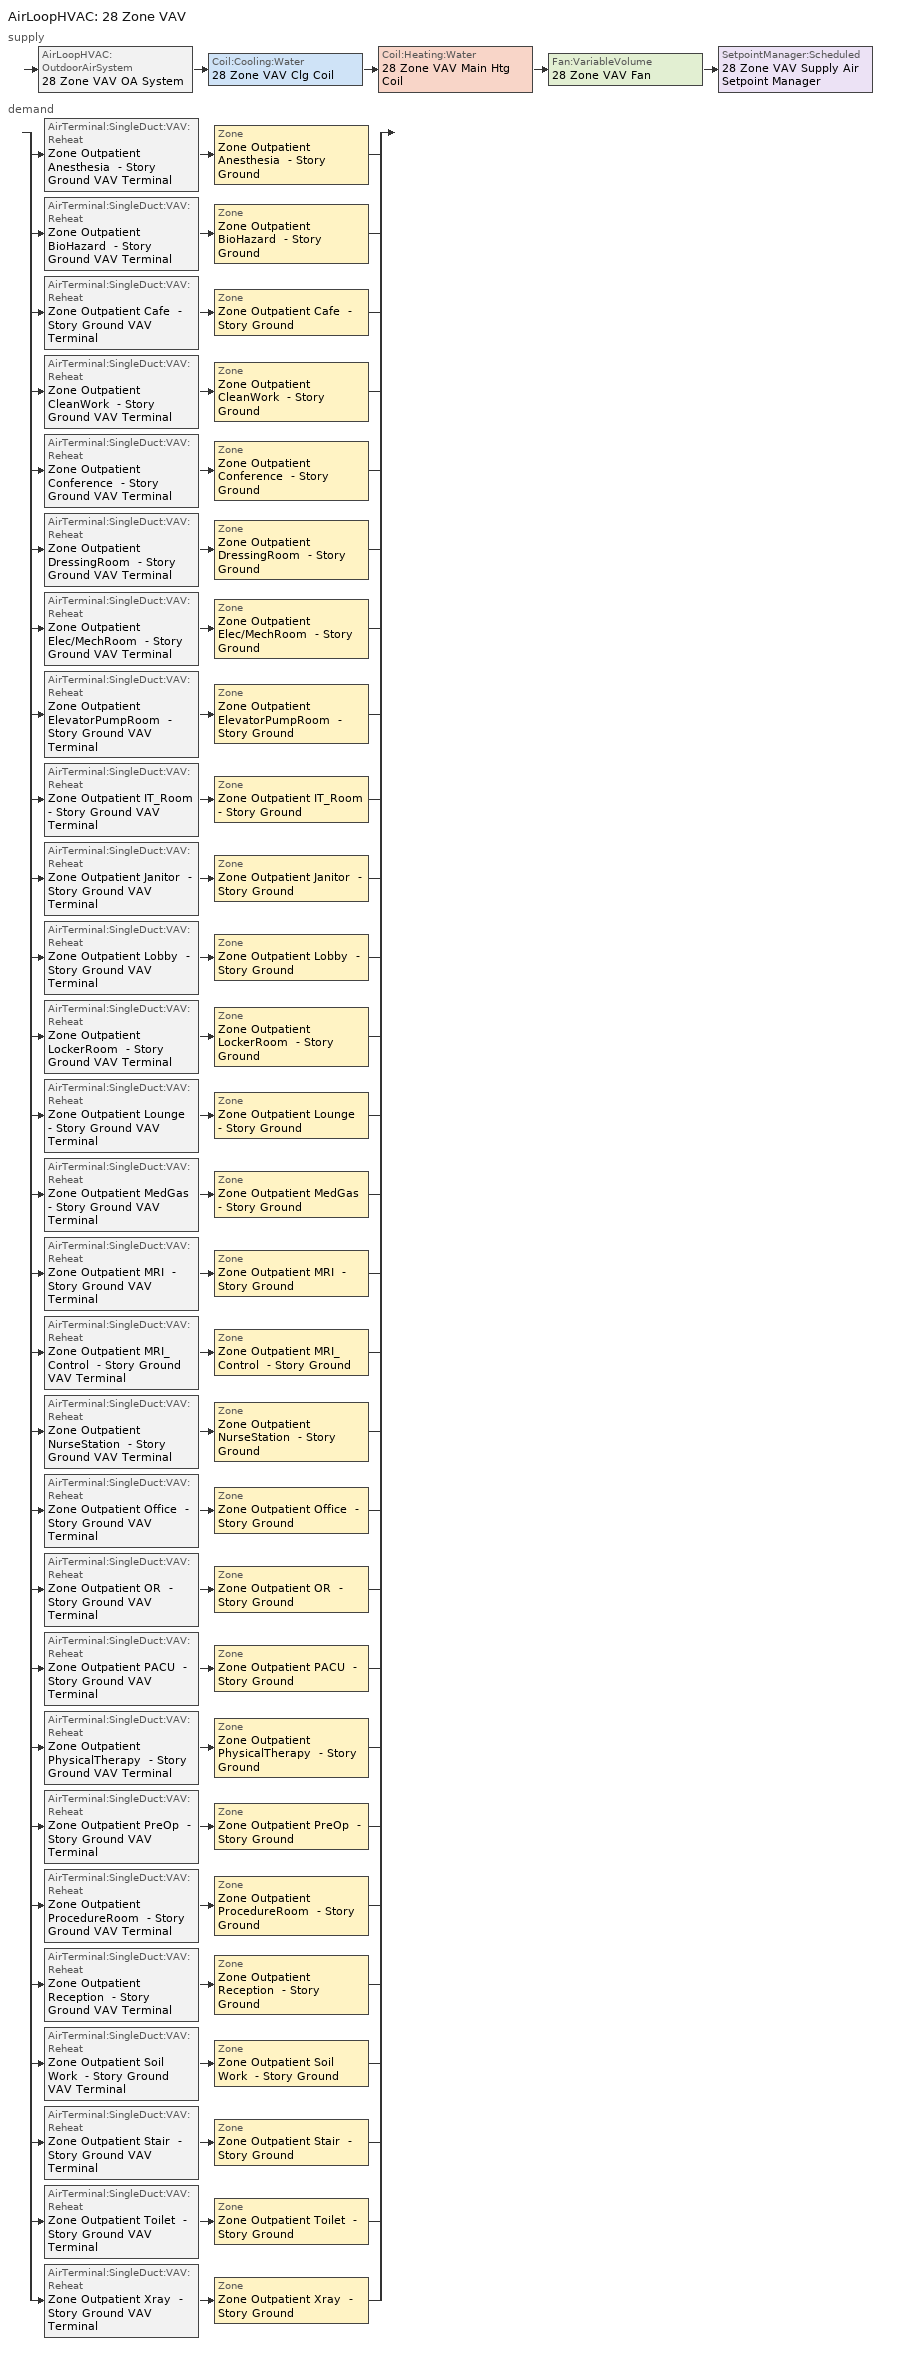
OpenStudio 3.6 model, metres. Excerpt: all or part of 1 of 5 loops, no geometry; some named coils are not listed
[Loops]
AirLoopHVAC '28 Zone VAV'
 supply: AirLoopHVAC:OutdoorAirSystem '28 Zone VAV OA System' > Coil:Cooling:Water '28 Zone VAV Clg Coil' > Coil:Heating:Water '28 Zone VAV Main Htg Coil' > Fan:VariableVolume '28 Zone VAV Fan' > SetpointManager:Scheduled '28 Zone VAV Supply Air Setpoint Manager'
 demand: split
  | AirTerminal:SingleDuct:VAV:Reheat 'Zone Outpatient Anesthesia  - Story Ground VAV Terminal' > Zone 'Zone Outpatient Anesthesia  - Story Ground'
  | AirTerminal:SingleDuct:VAV:Reheat 'Zone Outpatient BioHazard  - Story Ground VAV Terminal' > Zone 'Zone Outpatient BioHazard  - Story Ground'
  | AirTerminal:SingleDuct:VAV:Reheat 'Zone Outpatient Cafe  - Story Ground VAV Terminal' > Zone 'Zone Outpatient Cafe  - Story Ground'
  | AirTerminal:SingleDuct:VAV:Reheat 'Zone Outpatient CleanWork  - Story Ground VAV Terminal' > Zone 'Zone Outpatient CleanWork  - Story Ground'
  | AirTerminal:SingleDuct:VAV:Reheat 'Zone Outpatient Conference  - Story Ground VAV Terminal' > Zone 'Zone Outpatient Conference  - Story Ground'
  | AirTerminal:SingleDuct:VAV:Reheat 'Zone Outpatient DressingRoom  - Story Ground VAV Terminal' > Zone 'Zone Outpatient DressingRoom  - Story Ground'
  | AirTerminal:SingleDuct:VAV:Reheat 'Zone Outpatient Elec/MechRoom  - Story Ground VAV Terminal' > Zone 'Zone Outpatient Elec/MechRoom  - Story Ground'
  | AirTerminal:SingleDuct:VAV:Reheat 'Zone Outpatient ElevatorPumpRoom  - Story Ground VAV Terminal' > Zone 'Zone Outpatient ElevatorPumpRoom  - Story Ground'
  | AirTerminal:SingleDuct:VAV:Reheat 'Zone Outpatient IT_Room  - Story Ground VAV Terminal' > Zone 'Zone Outpatient IT_Room  - Story Ground'
  | AirTerminal:SingleDuct:VAV:Reheat 'Zone Outpatient Janitor  - Story Ground VAV Terminal' > Zone 'Zone Outpatient Janitor  - Story Ground'
  | AirTerminal:SingleDuct:VAV:Reheat 'Zone Outpatient Lobby  - Story Ground VAV Terminal' > Zone 'Zone Outpatient Lobby  - Story Ground'
  | AirTerminal:SingleDuct:VAV:Reheat 'Zone Outpatient LockerRoom  - Story Ground VAV Terminal' > Zone 'Zone Outpatient LockerRoom  - Story Ground'
  | AirTerminal:SingleDuct:VAV:Reheat 'Zone Outpatient Lounge  - Story Ground VAV Terminal' > Zone 'Zone Outpatient Lounge  - Story Ground'
  | AirTerminal:SingleDuct:VAV:Reheat 'Zone Outpatient MedGas  - Story Ground VAV Terminal' > Zone 'Zone Outpatient MedGas  - Story Ground'
  | AirTerminal:SingleDuct:VAV:Reheat 'Zone Outpatient MRI  - Story Ground VAV Terminal' > Zone 'Zone Outpatient MRI  - Story Ground'
  | AirTerminal:SingleDuct:VAV:Reheat 'Zone Outpatient MRI_Control  - Story Ground VAV Terminal' > Zone 'Zone Outpatient MRI_Control  - Story Ground'
  | AirTerminal:SingleDuct:VAV:Reheat 'Zone Outpatient NurseStation  - Story Ground VAV Terminal' > Zone 'Zone Outpatient NurseStation  - Story Ground'
  | AirTerminal:SingleDuct:VAV:Reheat 'Zone Outpatient Office  - Story Ground VAV Terminal' > Zone 'Zone Outpatient Office  - Story Ground'
  | AirTerminal:SingleDuct:VAV:Reheat 'Zone Outpatient OR  - Story Ground VAV Terminal' > Zone 'Zone Outpatient OR  - Story Ground'
  | AirTerminal:SingleDuct:VAV:Reheat 'Zone Outpatient PACU  - Story Ground VAV Terminal' > Zone 'Zone Outpatient PACU  - Story Ground'
  | AirTerminal:SingleDuct:VAV:Reheat 'Zone Outpatient PhysicalTherapy  - Story Ground VAV Terminal' > Zone 'Zone Outpatient PhysicalTherapy  - Story Ground'
  | AirTerminal:SingleDuct:VAV:Reheat 'Zone Outpatient PreOp  - Story Ground VAV Terminal' > Zone 'Zone Outpatient PreOp  - Story Ground'
  | AirTerminal:SingleDuct:VAV:Reheat 'Zone Outpatient ProcedureRoom  - Story Ground VAV Terminal' > Zone 'Zone Outpatient ProcedureRoom  - Story Ground'
  | AirTerminal:SingleDuct:VAV:Reheat 'Zone Outpatient Reception  - Story Ground VAV Terminal' > Zone 'Zone Outpatient Reception  - Story Ground'
  | AirTerminal:SingleDuct:VAV:Reheat 'Zone Outpatient Soil Work  - Story Ground VAV Terminal' > Zone 'Zone Outpatient Soil Work  - Story Ground'
  | AirTerminal:SingleDuct:VAV:Reheat 'Zone Outpatient Stair  - Story Ground VAV Terminal' > Zone 'Zone Outpatient Stair  - Story Ground'
  | AirTerminal:SingleDuct:VAV:Reheat 'Zone Outpatient Toilet  - Story Ground VAV Terminal' > Zone 'Zone Outpatient Toilet  - Story Ground'
  | AirTerminal:SingleDuct:VAV:Reheat 'Zone Outpatient Xray  - Story Ground VAV Terminal' > Zone 'Zone Outpatient Xray  - Story Ground'
[Sizing:Zone] Zone Cooling Design Supply Air Temperature Input Method=SupplyAirTemperature; Zone Cooling Design Supply Air Temperature {C}=12.7778; Zone Cooling Design Supply Air Temperature Difference {deltaC}=11.11; Zone Heating Design Supply Air Temperature Input Method=SupplyAirTemperature; Zone Heating Design Supply Air Temperature {C}=40; Zone Heating Design Supply Air Temperature Difference {deltaC}=11.11; Zone Cooling Design Supply Air Humidity Ratio {kg-H2O/kg-air}=0.0085; Zone Heating Design Supply Air Humidity Ratio {kg-H2O/kg-air}=0.008; Cooling Design Air Flow Method=DesignDayWithLimit; Heating Design Air Flow Method=DesignDay; Account for Dedicated Outdoor Air System=No; Dedicated Outdoor Air System Control Strategy=NeutralSupplyAir; Dedicated Outdoor Air Low Setpoint Temperature for Design {C}=autosize; Dedicated Outdoor Air High Setpoint Temperature for Design {C}=autosize; Zone Load Sizing Method=Sensible Load Only No Latent Load; Zone Latent Cooling Design Supply Air Humidity Ratio Input Method=HumidityRatioDifference; Zone Cooling Design Supply Air Humidity Ratio Difference {kgWater/kgDryAir}=0.005; Zone Latent Heating Design Supply Air Humidity Ratio Input Method=HumidityRatioDifference; Zone Humidification Design Supply Air Humidity Ratio Difference {kgWater/kgDryAir}=0.005; Design Minimum Zone Ventilation Efficiency=0
Zone Outpatient Janitor  - Story Ground; Zone Outpatient BioHazard  - Story Ground; Zone Outpatient MedGas  - Story Ground; Zone Outpatient DressingRoom  - Story Ground; Zone Outpatient ElevatorPumpRoom  - Story Ground; Zone Outpatient Anesthesia  - Story Ground; Zone Outpatient IT_Room  - Story Ground; Zone Outpatient MRI_Control  - Story Ground; Zone Outpatient ProcedureRoom  - Story Ground; Zone Outpatient CleanWork  - Story Ground; Zone Outpatient Conference  - Story Ground; Zone Outpatient Soil Work  - Story Ground; Zone Outpatient Cafe  - Story Ground; Zone Outpatient MRI  - Story Ground; Zone Outpatient Elec/MechRoom  - Story Ground; Zone Outpatient PreOp  - Story Ground; Zone Outpatient Stair  - Story Ground; Zone Outpatient Lobby  - Story Ground; Zone Outpatient NurseStation  - Story Ground; Zone Outpatient LockerRoom  - Story Ground; Zone Outpatient Toilet  - Story Ground; Zone Outpatient Office  - Story Ground; Zone Outpatient Xray  - Story Ground; Zone Outpatient PACU  - Story Ground; Zone Outpatient Lounge  - Story Ground; Zone Outpatient OR  - Story Ground; Zone Outpatient Reception  - Story Ground; Zone Outpatient PhysicalTherapy  - Story Ground
[Zone equipment]
Zone Outpatient Janitor  - Story Ground: Zone Outpatient Janitor  - Story Ground VAV Terminal
Zone Outpatient BioHazard  - Story Ground: Zone Outpatient BioHazard  - Story Ground VAV Terminal
Zone Outpatient MedGas  - Story Ground: Zone Outpatient MedGas  - Story Ground VAV Terminal
Zone Outpatient DressingRoom  - Story Ground: Zone Outpatient DressingRoom  - Story Ground VAV Terminal
Zone Outpatient ElevatorPumpRoom  - Story Ground: Zone Outpatient ElevatorPumpRoom  - Story Ground VAV Terminal
Zone Outpatient Anesthesia  - Story Ground: Zone Outpatient Anesthesia  - Story Ground Exhaust Fan, Zone Outpatient Anesthesia  - Story Ground VAV Terminal
Zone Outpatient IT_Room  - Story Ground: Zone Outpatient IT_Room  - Story Ground VAV Terminal
Zone Outpatient MRI_Control  - Story Ground: Zone Outpatient MRI_Control  - Story Ground Exhaust Fan, Zone Outpatient MRI_Control  - Story Ground VAV Terminal
Zone Outpatient ProcedureRoom  - Story Ground: Zone Outpatient ProcedureRoom  - Story Ground VAV Terminal
Zone Outpatient CleanWork  - Story Ground: Zone Outpatient CleanWork  - Story Ground VAV Terminal
Zone Outpatient Conference  - Story Ground: Zone Outpatient Conference  - Story Ground VAV Terminal
Zone Outpatient Soil Work  - Story Ground: Zone Outpatient Soil Work  - Story Ground Exhaust Fan, Zone Outpatient Soil Work  - Story Ground VAV Terminal
Zone Outpatient Cafe  - Story Ground: Zone Outpatient Cafe  - Story Ground VAV Terminal
Zone Outpatient MRI  - Story Ground: Zone Outpatient MRI  - Story Ground Exhaust Fan, Zone Outpatient MRI  - Story Ground VAV Terminal
Zone Outpatient Elec/MechRoom  - Story Ground: Zone Outpatient Elec/MechRoom  - Story Ground VAV Terminal
Zone Outpatient PreOp  - Story Ground: Zone Outpatient PreOp  - Story Ground VAV Terminal
Zone Outpatient Stair  - Story Ground: Zone Outpatient Stair  - Story Ground VAV Terminal
Zone Outpatient Lobby  - Story Ground: Zone Outpatient Lobby  - Story Ground VAV Terminal
Zone Outpatient NurseStation  - Story Ground: Zone Outpatient NurseStation  - Story Ground VAV Terminal
Zone Outpatient LockerRoom  - Story Ground: Zone Outpatient LockerRoom  - Story Ground VAV Terminal
Zone Outpatient Toilet  - Story Ground: Zone Outpatient Toilet  - Story Ground Exhaust Fan, Zone Outpatient Toilet  - Story Ground VAV Terminal
Zone Outpatient Office  - Story Ground: Zone Outpatient Office  - Story Ground VAV Terminal
Zone Outpatient Xray  - Story Ground: Zone Outpatient Xray  - Story Ground VAV Terminal
Zone Outpatient PACU  - Story Ground: Zone Outpatient PACU  - Story Ground VAV Terminal
Zone Outpatient Lounge  - Story Ground: Zone Outpatient Lounge  - Story Ground VAV Terminal
Zone Outpatient OR  - Story Ground: Zone Outpatient OR  - Story Ground VAV Terminal
Zone Outpatient Reception  - Story Ground: Zone Outpatient Reception  - Story Ground VAV Terminal
Zone Outpatient PhysicalTherapy  - Story Ground: Zone Outpatient PhysicalTherapy  - Story Ground VAV Terminal
[Fan:ZoneExhaust] Availability Schedule=OutPatientHealthCare Hours_of_operation; Fan Total Efficiency=0.0660786; Pressure Rise {Pa}=124.544; Flow Fraction Schedule=OutPatientHealthCare Hours_of_operation; System Availability Manager Coupling Mode=Decoupled
Name | Maximum Flow Rate {m3/s}
Zone Outpatient Anesthesia  - Story Ground Exhaust Fan | 0.0312401
Zone Outpatient MRI  - Story Ground Exhaust Fan | 0.0964236
Zone Outpatient MRI_Control  - Story Ground Exhaust Fan | 0.0369474
Zone Outpatient Soil Work  - Story Ground Exhaust Fan | 0.132169
Zone Outpatient Toilet  - Story Ground Exhaust Fan | 0.289872
[SetpointManager:Scheduled]
28 Zone VAV Supply Air Setpoint Manager: Control Variable=Temperature; Schedule=Supply Air Temp - 55.0F; Setpoint Node or NodeList=28 Zone VAV Supply Outlet Node
[AirLoopHVAC]
28 Zone VAV: Availability Schedule=28 Zone VAV Occ Sch; Design Supply Air Flow Rate {m3/s}=autosize; Design Return Air Flow Fraction of Supply Air Flow=1
[Sizing:System]
28 Zone VAV: Type of Load to Size On=Sensible; Design Outdoor Air Flow Rate {m3/s}=Autosize; Central Heating Maximum System Air Flow Ratio=0.3; Preheat Design Temperature {C}=7.22222; Preheat Design Humidity Ratio {kg-H2O/kg-Air}=0.008; Precool Design Temperature {C}=12.7778; Precool Design Humidity Ratio {kg-H2O/kg-Air}=0.008; Central Cooling Design Supply Air Temperature {C}=12.7778; Central Heating Design Supply Air Temperature {C}=12.7778; Sizing Option=Coincident; 100% Outdoor Air in Cooling=No; 100% Outdoor Air in Heating=No; Central Cooling Design Supply Air Humidity Ratio {kg-H2O/kg-Air}=0.0085; Central Heating Design Supply Air Humidity Ratio {kg-H2O/kg-Air}=0.008; Cooling Design Air Flow Method=DesignDay; Heating Design Air Flow Method=DesignDay; System Outdoor Air Method=Standard62.1VentilationRateProcedure; Zone Maximum Outdoor Air Fraction=1; Cooling Supply Air Flow Rate Per Floor Area {m3/s-m2}=0.00996765; Cooling Fraction of Autosized Cooling Supply Air Flow Rate=1; Cooling Supply Air Flow Rate Per Unit Cooling Capacity {m3/s-W}=3.94755e-05; Heating Supply Air Flow Rate Per Floor Area {m3/s-m2}=0.00996765; Heating Fraction of Autosized Heating Supply Air Flow Rate=1; Heating Fraction of Autosized Cooling Supply Air Flow Rate=1; Heating Supply Air Flow Rate Per Unit Heating Capacity {m3/s-W}=3.15882e-05; Cooling Design Capacity Method=CoolingDesignCapacity; Cooling Design Capacity {W}=autosize; Cooling Design Capacity Per Floor Area {W/m2}=234.7; Fraction of Autosized Cooling Design Capacity=1; Heating Design Capacity Method=HeatingDesignCapacity; Heating Design Capacity {W}=autosize; Heating Design Capacity Per Floor Area {W/m2}=157; Fraction of Autosized Heating Design Capacity=1; Central Cooling Capacity Control Method=OnOff; Occupant Diversity=autosize
[Fan:VariableVolume]
28 Zone VAV Fan: Availability Schedule=Always On Discrete; Fan Total Efficiency=0.6006; Pressure Rise {Pa}=1574.24; Maximum Flow Rate {m3/s}=Autosize; Fan Power Minimum Flow Rate Input Method=Fraction; Fan Power Minimum Flow Fraction=0.25; Fan Power Minimum Air Flow Rate {m3/s}=0; Motor Efficiency=0.924; Motor In Airstream Fraction=1; Fan Power Coefficient 1=0.189848; Fan Power Coefficient 2=0.31447; Fan Power Coefficient 3=0.495682; Fan Power Coefficient 4=0; Fan Power Coefficient 5=0
[Controller:OutdoorAir]
28 Zone VAV OA Controller: Minimum Outdoor Air Flow Rate {m3/s}=autosize; Maximum Outdoor Air Flow Rate {m3/s}=Autosize; Economizer Control Type=NoEconomizer; Economizer Control Action Type=ModulateFlow; Economizer Maximum Limit Dry-Bulb Temperature {C}=12.7778; Economizer Maximum Limit Enthalpy {J/kg}=64000; Lockout Type=LockoutWithHeating; Minimum Limit Type=FixedMinimum; Minimum Outdoor Air Schedule=28 Zone VAV_night_ventcycle_schedule; Controller Mechanical Ventilation=28 Zone VAV Vent Controller; High Humidity Control=No; Heat Recovery Bypass Control Type=BypassWhenWithinEconomizerLimits
[Controller:MechanicalVentilation]
28 Zone VAV Vent Controller: Availability Schedule=Always On Discrete; System Outdoor Air Method=ZoneSum
[AirLoopHVAC:OutdoorAirSystem]
28 Zone VAV OA System: Controller=28 Zone VAV OA Controller
[AirTerminal:SingleDuct:VAV:Reheat] Availability Schedule=Always On Discrete; Maximum Air Flow Rate {m3/s}=AutoSize; Zone Minimum Air Flow Input Method=Constant; Constant Minimum Air Flow Fraction=0.3; Fixed Minimum Air Flow Rate {m3/s}=0; Maximum Hot Water or Steam Flow Rate {m3/s}=AutoSize; Minimum Hot Water or Steam Flow Rate {m3/s}=0; Convergence Tolerance=0.001; Damper Heating Action=Normal; Maximum Flow per Zone Floor Area During Reheat {m3/s-m2}=AutoSize; Maximum Flow Fraction During Reheat=0.5; Maximum Reheat Air Temperature {C}=40; Control For Outdoor Air=No
Name | Reheat Coil
Zone Outpatient Anesthesia  - Story Ground VAV Terminal | Zone Outpatient Anesthesia  - Story Ground Reheat Coil
Zone Outpatient BioHazard  - Story Ground VAV Terminal | Zone Outpatient BioHazard  - Story Ground Reheat Coil
Zone Outpatient Cafe  - Story Ground VAV Terminal | Zone Outpatient Cafe  - Story Ground Reheat Coil
Zone Outpatient CleanWork  - Story Ground VAV Terminal | Zone Outpatient CleanWork  - Story Ground Reheat Coil
Zone Outpatient Conference  - Story Ground VAV Terminal | Zone Outpatient Conference  - Story Ground Reheat Coil
Zone Outpatient DressingRoom  - Story Ground VAV Terminal | Zone Outpatient DressingRoom  - Story Ground Reheat Coil
Zone Outpatient Elec/MechRoom  - Story Ground VAV Terminal | Zone Outpatient Elec/MechRoom  - Story Ground Reheat Coil
Zone Outpatient ElevatorPumpRoom  - Story Ground VAV Terminal | Zone Outpatient ElevatorPumpRoom  - Story Ground Reheat Coil
Zone Outpatient IT_Room  - Story Ground VAV Terminal | Zone Outpatient IT_Room  - Story Ground Reheat Coil
Zone Outpatient Janitor  - Story Ground VAV Terminal | Zone Outpatient Janitor  - Story Ground Reheat Coil
Zone Outpatient Lobby  - Story Ground VAV Terminal | Zone Outpatient Lobby  - Story Ground Reheat Coil
Zone Outpatient LockerRoom  - Story Ground VAV Terminal | Zone Outpatient LockerRoom  - Story Ground Reheat Coil
Zone Outpatient Lounge  - Story Ground VAV Terminal | Zone Outpatient Lounge  - Story Ground Reheat Coil
Zone Outpatient MedGas  - Story Ground VAV Terminal | Zone Outpatient MedGas  - Story Ground Reheat Coil
Zone Outpatient MRI  - Story Ground VAV Terminal | Zone Outpatient MRI  - Story Ground Reheat Coil
Zone Outpatient MRI_Control  - Story Ground VAV Terminal | Zone Outpatient MRI_Control  - Story Ground Reheat Coil
Zone Outpatient NurseStation  - Story Ground VAV Terminal | Zone Outpatient NurseStation  - Story Ground Reheat Coil
Zone Outpatient Office  - Story Ground VAV Terminal | Zone Outpatient Office  - Story Ground Reheat Coil
Zone Outpatient OR  - Story Ground VAV Terminal | Zone Outpatient OR  - Story Ground Reheat Coil
Zone Outpatient PACU  - Story Ground VAV Terminal | Zone Outpatient PACU  - Story Ground Reheat Coil
Zone Outpatient PhysicalTherapy  - Story Ground VAV Terminal | Zone Outpatient PhysicalTherapy  - Story Ground Reheat Coil
Zone Outpatient PreOp  - Story Ground VAV Terminal | Zone Outpatient PreOp  - Story Ground Reheat Coil
Zone Outpatient ProcedureRoom  - Story Ground VAV Terminal | Zone Outpatient ProcedureRoom  - Story Ground Reheat Coil
Zone Outpatient Reception  - Story Ground VAV Terminal | Zone Outpatient Reception  - Story Ground Reheat Coil
Zone Outpatient Soil Work  - Story Ground VAV Terminal | Zone Outpatient Soil Work  - Story Ground Reheat Coil
Zone Outpatient Stair  - Story Ground VAV Terminal | Zone Outpatient Stair  - Story Ground Reheat Coil
Zone Outpatient Toilet  - Story Ground VAV Terminal | Zone Outpatient Toilet  - Story Ground Reheat Coil
Zone Outpatient Xray  - Story Ground VAV Terminal | Zone Outpatient Xray  - Story Ground Reheat Coil
[Schedule:Ruleset]
Name | Default Day Schedule | Summer Design Day Schedule | Winter Design Day Schedule
OutPatientHealthCare Hours_of_operation | OutPatientHealthCare Hours_of_operation Default | OutPatientHealthCare Hours_of_operation Summer Design Day | OutPatientHealthCare Hours_of_operation Winter Design Day
Supply Air Temp - 55.0F | Supply Air Temp - 55.0F Default
28 Zone VAV Occ Sch | 28 Zone VAV Occ Sch Default | 28 Zone VAV Occ Sch Summer Design Day | 28 Zone VAV Occ Sch Winter Design Day
[Schedule:Day]
OutPatientHealthCare Hours_of_operation Default; autogen OutPatientHealthCare Hours_of_operation 0_day_sch; autogen OutPatientHealthCare Hours_of_operation 1_day_sch: Yes, 24, 0, 1
OutPatientHealthCare Hours_of_operation Winter Design Day; OutPatientHealthCare Hours_of_operation Summer Design Day; 28 Zone VAV Occ Sch Winter Design Day; 28 Zone VAV Occ Sch Summer Design Day: 24, 0, 1
Supply Air Temp - 55.0F Default; autogen Supply Air Temp - 55.0F 0_day_sch; autogen Supply Air Temp - 55.0F 1_day_sch: Yes, 24, 0, 12.7778
28 Zone VAV Occ Sch Default: 8, 54, 0, 19, 10, 1, 24, 0, 0
28 Zone VAV Occ Sch Saturday: 7, 10, 0, 13, 4, 1, 24, 0, 0
28 Zone VAV Occ Sch Sunday: 24, 0, 0
[Schedule:Rule]
Name | Schedule Ruleset | Rule Order | Day Schedule | Apply Sunday | Apply Monday | Apply Tuesday | Apply Wednesday | Apply Thursday | Apply Friday | Apply Saturday | Date Specification Type | Specific Month 1 | Specific Day 1 | Specific Month 2 | Specific Day 2 | Specific Month 3 | Specific Day 3 | Specific Month 4 | Specific Day 4 | Specific Month 5 | Specific Day 5 | Specific Month 6 | Specific Day 6 | Specific Month 7 | Specific Day 7 | Specific Month 8 | Specific Day 8 | Specific Month 9 | Specific Day 9 | Specific Month 10 | Specific Day 10 | Specific Month 11 | Specific Day 11 | Specific Month 12 | Specific Day 12 | Specific Month 13 | Specific Day 13 | Specific Month 14 | Specific Day 14 | Specific Month 15 | Specific Day 15 | Specific Month 16 | Specific Day 16 | Specific Month 17 | Specific Day 17 | Specific Month 18 | Specific Day 18 | Specific Month 19 | Specific Day 19 | Specific Month 20 | Specific Day 20 | Specific Month 21 | Specific Day 21 | Specific Month 22 | Specific Day 22 | Specific Month 23 | Specific Day 23 | Specific Month 24 | Specific Day 24 | Specific Month 25 | Specific Day 25 | Specific Month 26 | Specific Day 26 | Specific Month 27 | Specific Day 27 | Specific Month 28 | Specific Day 28 | Specific Month 29 | Specific Day 29 | Specific Month 30 | Specific Day 30 | Specific Month 31 | Specific Day 31 | Specific Month 32 | Specific Day 32 | Specific Month 33 | Specific Day 33 | Specific Month 34 | Specific Day 34 | Specific Month 35 | Specific Day 35 | Specific Month 36 | Specific Day 36 | Specific Month 37 | Specific Day 37 | Specific Month 38 | Specific Day 38 | Specific Month 39 | Specific Day 39 | Specific Month 40 | Specific Day 40 | Specific Month 41 | Specific Day 41 | Specific Month 42 | Specific Day 42 | Specific Month 43 | Specific Day 43 | Specific Month 44 | Specific Day 44 | Specific Month 45 | Specific Day 45 | Specific Month 46 | Specific Day 46 | Specific Month 47 | Specific Day 47 | Specific Month 48 | Specific Day 48 | Specific Month 49 | Specific Day 49 | Specific Month 50 | Specific Day 50 | Specific Month 51 | Specific Day 51 | Specific Month 52 | Specific Day 52 | Start Month | Start Day | End Month | End Day
autogen OutPatientHealthCare Hours_of_operation 0 | OutPatientHealthCare Hours_of_operation | 0 | autogen OutPatientHealthCare Hours_of_operation 0_day_sch | Yes | Yes | Yes | Yes | Yes | Yes | Yes | SpecificDates | 1 | 2 | 1 | 9 | 1 | 16 | 1 | 23 | 1 | 30 | 2 | 6 | 2 | 13 | 2 | 20 | 2 | 27 | 3 | 6 | 3 | 13 | 3 | 20 | 3 | 27 | 4 | 3 | 4 | 10 | 4 | 17 | 4 | 24 | 5 | 1 | 5 | 8 | 5 | 15 | 5 | 22 | 5 | 29 | 6 | 5 | 6 | 12 | 6 | 19 | 6 | 26 | 7 | 3 | 7 | 10 | 7 | 17 | 7 | 24 | 7 | 31 | 8 | 7 | 8 | 14 | 8 | 21 | 8 | 28 | 9 | 4 | 9 | 11 | 9 | 18 | 9 | 25 | 10 | 2 | 10 | 9 | 10 | 16 | 10 | 23 | 10 | 30 | 11 | 6 | 11 | 13 | 11 | 20 | 11 | 27 | 12 | 4 | 12 | 11 | 12 | 18 | 12 | 25
autogen OutPatientHealthCare Hours_of_operation 1 | OutPatientHealthCare Hours_of_operation | 1 | autogen OutPatientHealthCare Hours_of_operation 1_day_sch | Yes | Yes | Yes | Yes | Yes | Yes | Yes | SpecificDates | 1 | 3 | 1 | 10 | 1 | 17 | 1 | 24 | 1 | 31 | 2 | 7 | 2 | 14 | 2 | 21 | 2 | 28 | 3 | 7 | 3 | 14 | 3 | 21 | 3 | 28 | 4 | 4 | 4 | 11 | 4 | 18 | 4 | 25 | 5 | 2 | 5 | 9 | 5 | 16 | 5 | 23 | 5 | 30 | 6 | 6 | 6 | 13 | 6 | 20 | 6 | 27 | 7 | 4 | 7 | 11 | 7 | 18 | 7 | 25 | 8 | 1 | 8 | 8 | 8 | 15 | 8 | 22 | 8 | 29 | 9 | 5 | 9 | 12 | 9 | 19 | 9 | 26 | 10 | 3 | 10 | 10 | 10 | 17 | 10 | 24 | 10 | 31 | 11 | 7 | 11 | 14 | 11 | 21 | 11 | 28 | 12 | 5 | 12 | 12 | 12 | 19 | 12 | 26
autogen Supply Air Temp - 55.0F 0 | Supply Air Temp - 55.0F | 0 | autogen Supply Air Temp - 55.0F 0_day_sch | Yes | Yes | Yes | Yes | Yes | Yes | Yes | SpecificDates | 1 | 2 | 1 | 9 | 1 | 16 | 1 | 23 | 1 | 30 | 2 | 6 | 2 | 13 | 2 | 20 | 2 | 27 | 3 | 6 | 3 | 13 | 3 | 20 | 3 | 27 | 4 | 3 | 4 | 10 | 4 | 17 | 4 | 24 | 5 | 1 | 5 | 8 | 5 | 15 | 5 | 22 | 5 | 29 | 6 | 5 | 6 | 12 | 6 | 19 | 6 | 26 | 7 | 3 | 7 | 10 | 7 | 17 | 7 | 24 | 7 | 31 | 8 | 7 | 8 | 14 | 8 | 21 | 8 | 28 | 9 | 4 | 9 | 11 | 9 | 18 | 9 | 25 | 10 | 2 | 10 | 9 | 10 | 16 | 10 | 23 | 10 | 30 | 11 | 6 | 11 | 13 | 11 | 20 | 11 | 27 | 12 | 4 | 12 | 11 | 12 | 18 | 12 | 25
autogen Supply Air Temp - 55.0F 1 | Supply Air Temp - 55.0F | 1 | autogen Supply Air Temp - 55.0F 1_day_sch | Yes | Yes | Yes | Yes | Yes | Yes | Yes | SpecificDates | 1 | 3 | 1 | 10 | 1 | 17 | 1 | 24 | 1 | 31 | 2 | 7 | 2 | 14 | 2 | 21 | 2 | 28 | 3 | 7 | 3 | 14 | 3 | 21 | 3 | 28 | 4 | 4 | 4 | 11 | 4 | 18 | 4 | 25 | 5 | 2 | 5 | 9 | 5 | 16 | 5 | 23 | 5 | 30 | 6 | 6 | 6 | 13 | 6 | 20 | 6 | 27 | 7 | 4 | 7 | 11 | 7 | 18 | 7 | 25 | 8 | 1 | 8 | 8 | 8 | 15 | 8 | 22 | 8 | 29 | 9 | 5 | 9 | 12 | 9 | 19 | 9 | 26 | 10 | 3 | 10 | 10 | 10 | 17 | 10 | 24 | 10 | 31 | 11 | 7 | 11 | 14 | 11 | 21 | 11 | 28 | 12 | 5 | 12 | 12 | 12 | 19 | 12 | 26
28 Zone VAV Occ Sch Saturday Rule | 28 Zone VAV Occ Sch | 1 | 28 Zone VAV Occ Sch Saturday |  |  |  |  |  |  | Yes | DateRange |  |  |  |  |  |  |  |  |  |  |  |  |  |  |  |  |  |  |  |  |  |  |  |  |  |  |  |  |  |  |  |  |  |  |  |  |  |  |  |  |  |  |  |  |  |  |  |  |  |  |  |  |  |  |  |  |  |  |  |  |  |  |  |  |  |  |  |  |  |  |  |  |  |  |  |  |  |  |  |  |  |  |  |  |  |  |  |  |  |  |  |  |  |  |  |  |  |  |  |  |  |  |  |  | 1 | 1 | 12 | 31
28 Zone VAV Occ Sch Sunday Rule | 28 Zone VAV Occ Sch | 0 | 28 Zone VAV Occ Sch Sunday | Yes |  |  |  |  |  |  | DateRange |  |  |  |  |  |  |  |  |  |  |  |  |  |  |  |  |  |  |  |  |  |  |  |  |  |  |  |  |  |  |  |  |  |  |  |  |  |  |  |  |  |  |  |  |  |  |  |  |  |  |  |  |  |  |  |  |  |  |  |  |  |  |  |  |  |  |  |  |  |  |  |  |  |  |  |  |  |  |  |  |  |  |  |  |  |  |  |  |  |  |  |  |  |  |  |  |  |  |  |  |  |  |  |  | 1 | 1 | 12 | 31
[Schedule:Constant] Value=1
Always On Discrete; 28 Zone VAV_night_ventcycle_schedule
